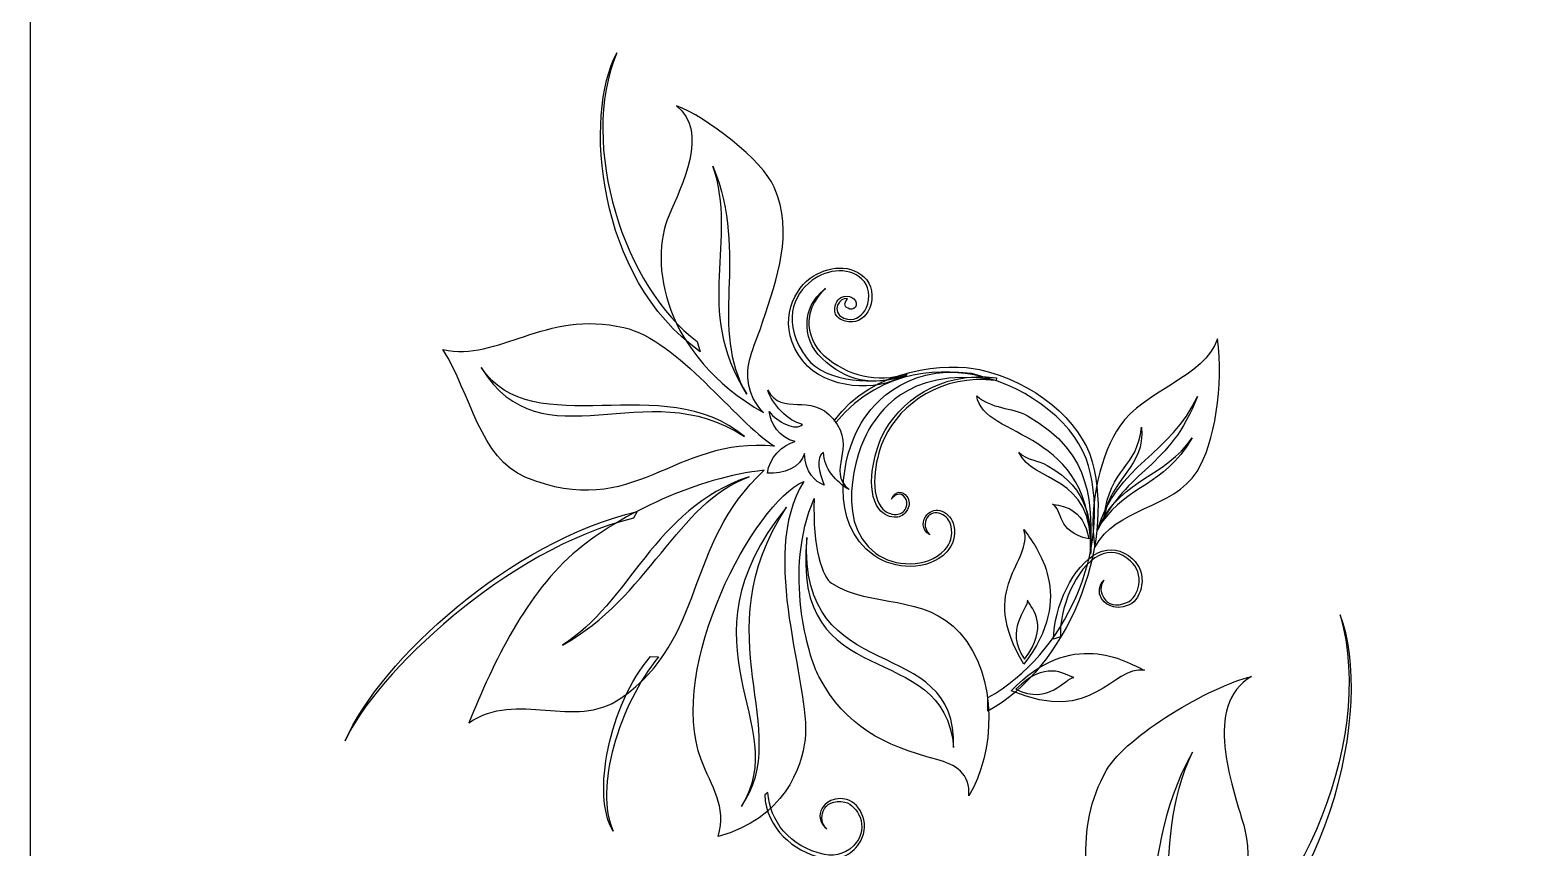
# Model space of a CAD drawing. Header units: millimetres. Extents: x -106 to 106, y -106 to 106.
# Drawn here: x -106.01 to -61.97, y -2.22 to 21.7 of the extents above; entities that cross this region are included whole.
import ezdxf

# ---------------------------------------------------------------- set-up
doc = ezdxf.new("R2010")
doc.units = ezdxf.units.MM
doc.header["$MEASUREMENT"] = 0
doc.layers.add('layer 1', color=7, linetype='Continuous')

msp = doc.modelspace()

# ---------------------------------------------------------------- linework, layer by layer
at = {"layer": 'layer 1', "color": 7}
for points, knots in [([(105.6569, -105.6569), (105.6569, -105.6569), (-106.0097, -105.6569), (-106.0097, -105.6569), (-106.0097, -105.6569), (-106.0097, -105.6569), (-106.0097, 106.0097), (-106.0097, 106.0097), (-106.0097, 106.0097), (-106.0097, 106.0097), (105.6569, 106.0097), (105.6569, 106.0097), (105.6569, 106.0097), (105.6569, 106.0097), (105.6569, -105.6569), (105.6569, -105.6569)], [0, 0, 0, 0, 0.2, 0.2, 0.2, 0.2, 0.4, 0.4, 0.4, 0.4, 0.6, 0.6, 0.6, 0.6, 1, 1, 1, 1]), ([(-85.0656, 11.051), (-86.2138, 12.9792), (-84.9758, 15.0576), (-86.0531, 17.7146), (-86.0531, 17.7146), (-85.2998, 15.5253), (-86.6384, 13.5662), (-85.0656, 11.051)], [0, 0, 0, 0, 0.3333333, 0.3333333, 0.3333333, 0.3333333, 1, 1, 1, 1]), ([(-85.1357, 9.8102), (-88.0098, 11.7296), (-91.0495, 8.9155), (-92.8248, 11.8275), (-92.8248, 11.8275), (-91.306, 9.5613), (-87.4959, 11.8073), (-85.1357, 9.8102)], [0, 0, 0, 0, 0.3333333, 0.3333333, 0.3333333, 0.3333333, 1, 1, 1, 1]), ([(-74.8114, 7.077), (-73.9179, 8.9109), (-72.7196, 8.8477), (-71.8932, 10.9865), (-71.8932, 10.9865), (-72.6531, 9.2976), (-74.263, 8.9792), (-74.8114, 7.077)], [0, 0, 0, 0, 0.3333333, 0.3333333, 0.3333333, 0.3333333, 1, 1, 1, 1]), ([(-74.7334, 7.2498), (-73.8275, 8.4943), (-72.9455, 8.2895), (-72.0486, 9.7702), (-72.0486, 9.7702), (-72.8361, 8.6155), (-74.0755, 8.5905), (-74.7334, 7.2498)], [0, 0, 0, 0, 0.3333333, 0.3333333, 0.3333333, 0.3333333, 1, 1, 1, 1]), ([(-74.6224, 7.4553), (-74.4097, 8.6439), (-73.4251, 8.8855), (-73.5271, 10.0881), (-73.5271, 10.0881), (-73.6594, 8.8594), (-74.4409, 8.9482), (-74.6224, 7.4553)], [0, 0, 0, 0, 0.3333333, 0.3333333, 0.3333333, 0.3333333, 1, 1, 1, 1]), ([(-84.9991, 8.6371), (-87.1075, 7.8686), (-87.9348, 5.0913), (-90.4502, 3.7146), (-90.4502, 3.7146), (-88.4819, 4.9338), (-87.8075, 7.6825), (-84.9991, 8.6371)], [0, 0, 0, 0, 0.3333333, 0.3333333, 0.3333333, 0.3333333, 1, 1, 1, 1]), ([(-85.2239, -1.0042), (-83.7025, 1.4186), (-87.1996, 3.6535), (-83.9072, 7.7474), (-83.9072, 7.7474), (-86.3719, 3.9477), (-83.6451, 1.2324), (-85.2239, -1.0042)], [0, 0, 0, 0, 0.3333333, 0.3333333, 0.3333333, 0.3333333, 1, 1, 1, 1]), ([(-79.0199, 0.7155), (-79.2924, 3.9951), (-83.8021, 2.1733), (-83.3075, 6.8598), (-83.3075, 6.8598), (-83.5733, 2.3908), (-78.8938, 4.1254), (-79.0199, 0.7155)], [0, 0, 0, 0, 0.3333333, 0.3333333, 0.3333333, 0.3333333, 1, 1, 1, 1]), ([(-74.4476, -8.221), (-72.5907, -5.8125), (-73.92, -2.8153), (-72.04, 0.5855), (-72.04, 0.5855), (-73.4079, -2.2382), (-71.9251, -5.0918), (-74.4476, -8.221)], [0, 0, 0, 0, 0.3333333, 0.3333333, 0.3333333, 0.3333333, 1, 1, 1, 1])]:
    msp.add_open_spline(points, degree=3, knots=knots, dxfattribs=at)
at = {"layer": 'layer 1', "color": 250}
for points, knots in [([(-86.4264, 12.2917), (-86.4264, 12.2917), (-86.518, 12.5944), (-86.518, 12.5944), (-86.518, 12.5944), (-88.6147, 14.1367), (-90.0093, 18.3184), (-88.8607, 21.0371), (-88.8607, 21.0371), (-89.8358, 19.2141), (-89.4655, 14.4468), (-86.4264, 12.2917)], [0, 0, 0, 0, 0.25, 0.25, 0.25, 0.25, 0.5, 0.5, 0.5, 0.5, 1, 1, 1, 1]), ([(-84.5802, 10.5128), (-87.5322, 12.2139), (-87.926, 14.8831), (-87.3383, 16.2816), (-87.3383, 16.2816), (-86.985, 17.1216), (-86.146, 18.7261), (-87.124, 19.4864), (-87.124, 19.4864), (-86.2586, 19.1643), (-84.5972, 17.8952), (-84.2617, 17.1036), (-84.2617, 17.1036), (-83.682, 15.7397), (-84.1793, 14.4811), (-84.6026, 13.1578), (-84.6026, 13.1578), (-84.7651, 12.6495), (-85.0673, 12.0662), (-85.0361, 11.5307), (-85.0361, 11.5307), (-84.9994, 10.8927), (-84.5802, 10.5128), (-84.5802, 10.5128)], [0, 0, 0, 0, 0.1428571, 0.1428571, 0.1428571, 0.1428572, 0.2857143, 0.2857143, 0.2857143, 0.2857143, 0.4285714, 0.4285714, 0.4285714, 0.4285714, 0.5714286, 0.5714286, 0.5714286, 0.5714286, 0.7142857, 0.7142857, 0.7142857, 0.7142857, 1, 1, 1, 1]), ([(-80.5279, 11.6042), (-81.2145, 11.2931), (-82.7701, 11.386), (-83.3032, 12.0951), (-83.3032, 12.0951), (-84.0749, 13.122), (-83.7072, 13.9667), (-83.1666, 14.3724), (-83.1666, 14.3724), (-82.7053, 14.7167), (-82.0032, 14.7982), (-81.626, 14.3378), (-81.626, 14.3378), (-81.4663, 14.1429), (-81.4489, 13.7312), (-81.6177, 13.4892), (-81.6177, 13.4892), (-81.7304, 13.3264), (-81.934, 13.1537), (-82.2261, 13.2754), (-82.2261, 13.2754), (-82.65, 13.4527), (-82.3315, 13.9218), (-82.1181, 13.8413), (-82.1181, 13.8413), (-82.2437, 13.6925), (-82.2127, 13.5879), (-82.0532, 13.5402), (-82.0532, 13.5402), (-81.9714, 13.5157), (-81.8764, 13.5657), (-81.8639, 13.6508), (-81.8639, 13.6508), (-81.8358, 13.8356), (-82.0923, 13.9979), (-82.3126, 13.8768), (-82.3126, 13.8768), (-82.45, 13.8008), (-82.5217, 13.6115), (-82.4878, 13.457), (-82.4878, 13.457), (-82.4709, 13.3798), (-82.4362, 13.2586), (-82.1855, 13.1857), (-82.1855, 13.1857), (-81.8936, 13.1015), (-81.6694, 13.2343), (-81.5269, 13.4613), (-81.5269, 13.4613), (-81.3497, 13.7435), (-81.3784, 14.1667), (-81.5615, 14.3901), (-81.5615, 14.3901), (-81.9708, 14.8893), (-82.7232, 14.8066), (-83.2162, 14.4383), (-83.2162, 14.4383), (-83.7611, 14.0301), (-84.1955, 12.9955), (-83.4262, 12.0209), (-83.4262, 12.0209), (-82.7474, 11.1597), (-81.2253, 11.1331), (-80.5342, 11.5696), (-80.5342, 11.5696), (-80.5342, 11.5696), (-80.5279, 11.6042), (-80.5279, 11.6042)], [0, 0, 0, 0, 0.0555556, 0.0555556, 0.0555556, 0.0555556, 0.1111111, 0.1111111, 0.1111111, 0.1111111, 0.1666667, 0.1666667, 0.1666667, 0.1666667, 0.2222222, 0.2222222, 0.2222222, 0.2222222, 0.2777778, 0.2777778, 0.2777778, 0.2777778, 0.3333333, 0.3333333, 0.3333333, 0.3333333, 0.3888889, 0.3888889, 0.3888889, 0.3888889, 0.4444444, 0.4444444, 0.4444444, 0.4444445, 0.5, 0.5, 0.5, 0.5, 0.5555556, 0.5555556, 0.5555556, 0.5555556, 0.6111111, 0.6111111, 0.6111111, 0.6111111, 0.6666667, 0.6666667, 0.6666667, 0.6666667, 0.7222222, 0.7222222, 0.7222222, 0.7222222, 0.7777778, 0.7777778, 0.7777778, 0.7777778, 0.8333333, 0.8333333, 0.8333333, 0.8333333, 0.8888889, 0.8888889, 0.8888889, 0.8888889, 1, 1, 1, 1]), ([(-83.3032, 13.1857), (-83.3296, 12.7759), (-83.1873, 12.3963), (-82.8667, 12.0962), (-82.8667, 12.0962), (-82.1579, 11.4347), (-81.4032, 11.2654), (-80.4259, 11.5831), (-80.4259, 11.5831), (-80.4259, 11.5831), (-80.3902, 11.639), (-80.3902, 11.639), (-80.3902, 11.639), (-81.2631, 11.3791), (-82.1129, 11.5732), (-82.8206, 12.1913), (-82.8206, 12.1913), (-83.0924, 12.4283), (-83.2703, 12.8359), (-83.2529, 13.1981), (-83.2529, 13.1981), (-83.2262, 13.7557), (-82.7667, 14.144), (-82.7667, 14.144), (-82.7667, 14.144), (-83.1714, 13.8258), (-83.2872, 13.4469), (-83.3032, 13.1857)], [0, 0, 0, 0, 0.125, 0.125, 0.125, 0.125, 0.25, 0.25, 0.25, 0.25, 0.375, 0.375, 0.375, 0.375, 0.5, 0.5, 0.5, 0.5, 0.625, 0.625, 0.625, 0.625, 0.75, 0.75, 0.75, 0.75, 1, 1, 1, 1]), ([(-84.2515, 9.5269), (-85.4316, 10.2622), (-87.0432, 12.6211), (-88.6564, 12.9988), (-88.6564, 12.9988), (-90.9732, 13.5413), (-92.319, 11.9839), (-93.9438, 12.3584), (-93.9438, 12.3584), (-93.125, 11.0472), (-92.8668, 9.1682), (-91.5267, 8.6182), (-91.5267, 8.6182), (-88.3269, 7.3054), (-87.2336, 9.8335), (-84.2515, 9.5269)], [0, 0, 0, 0, 0.2, 0.2, 0.2, 0.2, 0.4, 0.4, 0.4, 0.4, 0.6, 0.6, 0.6, 0.6, 1, 1, 1, 1]), ([(-74.8903, 6.5656), (-75.1044, 7.8508), (-74.6862, 9.3468), (-74.1653, 10.1185), (-74.1653, 10.1185), (-73.4712, 11.1454), (-71.6927, 11.5436), (-71.3036, 12.6648), (-71.3036, 12.6648), (-71.121, 11.3366), (-71.3934, 9.597), (-71.9055, 8.7937), (-71.9055, 8.7937), (-72.6203, 7.673), (-74.2815, 7.7469), (-74.8903, 6.5656)], [0, 0, 0, 0, 0.2, 0.2, 0.2, 0.2, 0.4, 0.4, 0.4, 0.4, 0.6, 0.6, 0.6, 0.6, 1, 1, 1, 1]), ([(-81.7846, 10.0961), (-82.232, 9.2871), (-82.7158, 7.2882), (-81.3409, 6.3279), (-81.3409, 6.3279), (-80.7709, 5.9297), (-79.7782, 5.8523), (-79.2206, 6.4376), (-79.2206, 6.4376), (-79.0349, 6.6333), (-78.9529, 6.931), (-79.0125, 7.1981), (-79.0125, 7.1981), (-79.0585, 7.4054), (-79.1834, 7.5587), (-79.3632, 7.6286), (-79.3632, 7.6286), (-79.5212, 7.6898), (-79.6809, 7.6508), (-79.8015, 7.5213), (-79.8015, 7.5213), (-79.9294, 7.3845), (-79.9811, 7.0767), (-79.7117, 6.9392), (-79.7117, 6.9392), (-79.9322, 7.1525), (-79.8605, 7.378), (-79.757, 7.488), (-79.757, 7.488), (-79.7012, 7.5487), (-79.5636, 7.6174), (-79.3941, 7.5514), (-79.3941, 7.5514), (-79.2399, 7.4918), (-79.1333, 7.3599), (-79.0935, 7.1797), (-79.0935, 7.1797), (-79.0408, 6.9434), (-79.1155, 6.6678), (-79.2805, 6.4945), (-79.2805, 6.4945), (-79.8077, 5.9414), (-80.759, 6.0029), (-81.291, 6.3932), (-81.291, 6.3932), (-82.6338, 7.3809), (-81.735, 9.7191), (-81.4362, 10.1179), (-81.4362, 10.1179), (-81.2717, 10.3378), (-80.4733, 11.8774), (-77.8884, 11.4754), (-77.8884, 11.4754), (-77.8884, 11.4754), (-78.4987, 11.6654), (-78.4987, 11.6654), (-78.4987, 11.6654), (-80.5401, 11.9358), (-81.4961, 10.6189), (-81.7846, 10.0961)], [0, 0, 0, 0, 0.0625, 0.0625, 0.0625, 0.0625, 0.125, 0.125, 0.125, 0.125, 0.1875, 0.1875, 0.1875, 0.1875, 0.25, 0.25, 0.25, 0.25, 0.3125, 0.3125, 0.3125, 0.3125, 0.375, 0.375, 0.375, 0.375, 0.4375, 0.4375, 0.4375, 0.4375, 0.5, 0.5, 0.5, 0.5, 0.5625, 0.5625, 0.5625, 0.5625, 0.625, 0.625, 0.625, 0.625, 0.6875, 0.6875, 0.6875, 0.6875, 0.75, 0.75, 0.75, 0.75, 0.8125, 0.8125, 0.8125, 0.8125, 0.875, 0.875, 0.875, 0.875, 1, 1, 1, 1]), ([(-78.2605, 11.7713), (-79.1667, 11.9684), (-81.3822, 11.8518), (-82.5103, 10.2672), (-82.5103, 10.2672), (-82.5103, 10.2672), (-82.4559, 10.231), (-82.4559, 10.231), (-82.4559, 10.231), (-81.0834, 11.8874), (-79.1929, 11.7841), (-78.3049, 11.5903), (-78.3049, 11.5903), (-76.7798, 11.2589), (-75.3905, 10.1239), (-75.0739, 8.9507), (-75.0739, 8.9507), (-74.4114, 6.4957), (-75.7332, 3.4567), (-78.0202, 2.1752), (-78.0202, 2.1752), (-78.0202, 2.1752), (-78.0188, 1.7752), (-78.0188, 1.7752), (-78.0188, 1.7752), (-75.7009, 3.0731), (-74.2962, 6.5823), (-74.9673, 9.0719), (-74.9673, 9.0719), (-75.2918, 10.2729), (-76.7072, 11.4332), (-78.2605, 11.7713)], [0, 0, 0, 0, 0.1111111, 0.1111111, 0.1111111, 0.1111111, 0.2222222, 0.2222222, 0.2222222, 0.2222222, 0.3333333, 0.3333333, 0.3333333, 0.3333333, 0.4444444, 0.4444444, 0.4444444, 0.4444445, 0.5555556, 0.5555556, 0.5555556, 0.5555556, 0.6666667, 0.6666667, 0.6666667, 0.6666667, 0.7777778, 0.7777778, 0.7777778, 0.7777778, 1, 1, 1, 1]), ([(-81.117, 9.8124), (-81.3228, 9.3825), (-81.6284, 8.2516), (-81.1969, 7.6898), (-81.1969, 7.6898), (-81.0754, 7.532), (-80.8674, 7.4338), (-80.6901, 7.4496), (-80.6901, 7.4496), (-80.5916, 7.4588), (-80.4559, 7.5054), (-80.3682, 7.6768), (-80.3682, 7.6768), (-80.3018, 7.8041), (-80.3082, 7.9462), (-80.383, 8.0567), (-80.383, 8.0567), (-80.4421, 8.1428), (-80.533, 8.1895), (-80.6207, 8.1805), (-80.6207, 8.1805), (-80.6739, 8.174), (-80.7749, 8.1407), (-80.8396, 7.9819), (-80.8396, 7.9819), (-80.8396, 7.9819), (-80.7457, 8.1218), (-80.6019, 8.1263), (-80.6019, 8.1263), (-80.5401, 8.1285), (-80.3031, 8.0091), (-80.4185, 7.714), (-80.4185, 7.714), (-80.4638, 7.5986), (-80.5857, 7.542), (-80.6972, 7.532), (-80.6972, 7.532), (-80.8481, 7.5185), (-81.0264, 7.6043), (-81.1311, 7.7409), (-81.1311, 7.7409), (-81.5164, 8.2417), (-81.2639, 9.3146), (-81.042, 9.777), (-81.042, 9.777), (-80.5728, 10.7578), (-79.3822, 11.6545), (-77.7806, 11.4465), (-77.7806, 11.4465), (-77.7806, 11.4465), (-77.7697, 11.5286), (-77.7697, 11.5286), (-77.7697, 11.5286), (-79.4128, 11.7419), (-80.6346, 10.8198), (-81.117, 9.8124)], [0, 0, 0, 0, 0.0666667, 0.0666667, 0.0666667, 0.0666667, 0.1333333, 0.1333333, 0.1333333, 0.1333333, 0.2, 0.2, 0.2, 0.2, 0.2666667, 0.2666667, 0.2666667, 0.2666667, 0.3333333, 0.3333333, 0.3333333, 0.3333333, 0.4, 0.4, 0.4, 0.4, 0.4666667, 0.4666667, 0.4666667, 0.4666667, 0.5333333, 0.5333333, 0.5333333, 0.5333333, 0.6, 0.6, 0.6, 0.6, 0.6666667, 0.6666667, 0.6666667, 0.6666667, 0.7333333, 0.7333333, 0.7333333, 0.7333333, 0.8, 0.8, 0.8, 0.8, 0.8666667, 0.8666667, 0.8666667, 0.8666667, 1, 1, 1, 1]), ([(-83.434, 10.168), (-83.616, 9.9542), (-84.1915, 10.2383), (-84.4081, 10.5406), (-84.4081, 10.5406), (-84.3671, 10.1952), (-84.1281, 9.7792), (-83.6517, 9.6624), (-83.6517, 9.6624), (-84.0265, 9.567), (-84.4136, 9.1982), (-84.4592, 8.7417), (-84.4592, 8.7417), (-83.9997, 8.706), (-83.4738, 8.9127), (-83.3773, 9.3174), (-83.3773, 9.3174), (-83.3494, 8.7605), (-83.0843, 8.4935), (-82.8002, 8.3917), (-82.8002, 8.3917), (-82.9513, 8.7493), (-83.0662, 9.2049), (-82.8206, 9.3415), (-82.8206, 9.3415), (-82.8226, 8.8914), (-82.4454, 8.4718), (-82.0776, 8.2633), (-82.0776, 8.2633), (-82.7697, 8.8461), (-81.8155, 9.4259), (-82.5363, 10.3256), (-82.5363, 10.3256), (-83.2135, 11.1264), (-84.0203, 10.3768), (-84.4542, 11.171), (-84.4542, 11.171), (-84.3236, 10.7686), (-83.8749, 10.2545), (-83.434, 10.168)], [0, 0, 0, 0, 0.0909091, 0.0909091, 0.0909091, 0.0909091, 0.1818182, 0.1818182, 0.1818182, 0.1818182, 0.2727273, 0.2727273, 0.2727273, 0.2727273, 0.3636364, 0.3636364, 0.3636364, 0.3636364, 0.4545455, 0.4545455, 0.4545455, 0.4545455, 0.5454545, 0.5454545, 0.5454545, 0.5454546, 0.6363636, 0.6363636, 0.6363636, 0.6363636, 0.7272727, 0.7272727, 0.7272727, 0.7272727, 0.8181818, 0.8181818, 0.8181818, 0.8181818, 1, 1, 1, 1]), ([(-75.0212, 6.3734), (-74.9957, 7.759), (-74.885, 9.3048), (-76.8631, 10.4167), (-76.8631, 10.4167), (-77.3223, 10.6754), (-77.923, 10.609), (-78.3463, 11.0065), (-78.3463, 11.0065), (-78.1581, 9.6891), (-74.8865, 10.1063), (-75.0212, 6.3734)], [0, 0, 0, 0, 0.25, 0.25, 0.25, 0.25, 0.5, 0.5, 0.5, 0.5, 1, 1, 1, 1]), ([(-75.0143, 6.4244), (-74.9985, 7.2998), (-75.031, 8.2639), (-76.2816, 8.967), (-76.2816, 8.967), (-76.5717, 9.1303), (-76.8474, 9.1003), (-77.1149, 9.3513), (-77.1149, 9.3513), (-76.6985, 8.4034), (-74.9292, 8.7829), (-75.0143, 6.4244)], [0, 0, 0, 0, 0.25, 0.25, 0.25, 0.25, 0.5, 0.5, 0.5, 0.5, 1, 1, 1, 1]), ([(-84.5572, 8.8244), (-86.9207, 6.6323), (-86.2259, 3.9084), (-88.7425, 2.1617), (-88.7425, 2.1617), (-90.1202, 1.2056), (-91.7663, 2.4141), (-93.1886, 1.4409), (-93.1886, 1.4409), (-92.4637, 3.2065), (-91.5206, 5.237), (-90.0072, 6.4988), (-90.0072, 6.4988), (-88.7608, 7.5368), (-86.4772, 8.6273), (-84.5572, 8.8244)], [0, 0, 0, 0, 0.2, 0.2, 0.2, 0.2, 0.4, 0.4, 0.4, 0.4, 0.6, 0.6, 0.6, 0.6, 1, 1, 1, 1]), ([(-83.4018, 8.4955), (-84.8585, 7.8666), (-87.4132, 3.0713), (-86.3991, 0.3648), (-86.3991, 0.3648), (-86.0963, -0.4437), (-85.64, -0.9918), (-85.9003, -1.8813), (-85.9003, -1.8813), (-83.9726, -1.3721), (-83.4557, 0.1469), (-83.3614, 0.952), (-83.3614, 0.952), (-83.1768, 2.5405), (-84.7608, 6.299), (-83.4018, 8.4955)], [0, 0, 0, 0, 0.2, 0.2, 0.2, 0.2, 0.4, 0.4, 0.4, 0.4, 0.6, 0.6, 0.6, 0.6, 1, 1, 1, 1]), ([(-83.0958, 7.9974), (-84.0105, 5.8892), (-83.2612, 3.351), (-82.9592, 2.7929), (-82.9592, 2.7929), (-82.1591, 1.3155), (-81.0834, 0.7822), (-79.5148, 0.3662), (-79.5148, 0.3662), (-78.9793, 0.2242), (-78.5176, -0.0482), (-78.5786, -0.6962), (-78.5786, -0.6962), (-77.8131, 0.5338), (-77.7006, 2.7879), (-78.8368, 4.0672), (-78.8368, 4.0672), (-79.8747, 5.236), (-81.4162, 4.7776), (-82.5925, 5.5224), (-82.5925, 5.5224), (-82.843, 5.6814), (-83.1504, 6.5456), (-83.0958, 7.9974)], [0, 0, 0, 0, 0.1428571, 0.1428571, 0.1428571, 0.1428572, 0.2857143, 0.2857143, 0.2857143, 0.2857143, 0.4285714, 0.4285714, 0.4285714, 0.4285714, 0.5714286, 0.5714286, 0.5714286, 0.5714286, 0.7142857, 0.7142857, 0.7142857, 0.7142857, 1, 1, 1, 1]), ([(-96.8056, 0.9105), (-95.9264, 2.8578), (-92.0577, 6.5467), (-88.3768, 7.4208), (-88.3768, 7.4208), (-88.3768, 7.4208), (-88.2669, 7.6198), (-88.2669, 7.6198), (-88.2669, 7.6198), (-91.9719, 6.7406), (-95.7529, 3.2979), (-96.8056, 0.9105)], [0, 0, 0, 0, 0.25, 0.25, 0.25, 0.25, 0.5, 0.5, 0.5, 0.5, 1, 1, 1, 1]), ([(-76.1288, 7.8324), (-75.8, 7.6624), (-76.0344, 7.0254), (-75.0724, 6.8166), (-75.0724, 6.8166), (-75.2126, 7.7485), (-75.8964, 7.7924), (-76.1288, 7.8324)], [0, 0, 0, 0, 0.3333333, 0.3333333, 0.3333333, 0.3333333, 1, 1, 1, 1]), ([(-76.9654, 7.0975), (-76.6812, 6.1436), (-78.353, 5.4098), (-76.9651, 3.1543), (-76.9651, 3.1543), (-75.42, 5.1664), (-76.6096, 6.5737), (-76.9654, 7.0975)], [0, 0, 0, 0, 0.3333333, 0.3333333, 0.3333333, 0.3333333, 1, 1, 1, 1]), ([(-74.8038, 6.4078), (-75.5323, 6.0468), (-76.0911, 4.816), (-76.1033, 3.884), (-76.1033, 3.884), (-76.1033, 3.884), (-75.8952, 3.9503), (-75.8952, 3.9503), (-75.8952, 3.9503), (-75.9564, 4.7404), (-75.4484, 5.9956), (-74.7673, 6.3334), (-74.7673, 6.3334), (-74.4531, 6.4895), (-74.1432, 6.4344), (-73.8461, 6.1691), (-73.8461, 6.1691), (-73.6597, 6.0036), (-73.5662, 5.7309), (-73.6065, 5.4747), (-73.6065, 5.4747), (-73.6404, 5.2625), (-73.7799, 5.0322), (-73.9558, 4.9561), (-73.9558, 4.9561), (-74.2724, 4.8181), (-74.518, 4.8959), (-74.6331, 5.0926), (-74.6331, 5.0926), (-74.7201, 5.2415), (-74.7635, 5.4346), (-74.6255, 5.6146), (-74.6255, 5.6146), (-74.7747, 5.4735), (-74.8047, 5.2563), (-74.6981, 5.0737), (-74.6981, 5.0737), (-74.6457, 4.9843), (-74.3815, 4.6692), (-73.8881, 4.8882), (-73.8881, 4.8882), (-73.6866, 4.9769), (-73.5634, 5.2203), (-73.5252, 5.4613), (-73.5252, 5.4613), (-73.4787, 5.7491), (-73.581, 6.0447), (-73.7904, 6.2313), (-73.7904, 6.2313), (-74.111, 6.5167), (-74.4614, 6.5771), (-74.8038, 6.4078)], [0, 0, 0, 0, 0.0714286, 0.0714286, 0.0714286, 0.0714286, 0.1428571, 0.1428571, 0.1428571, 0.1428572, 0.2142857, 0.2142857, 0.2142857, 0.2142857, 0.2857143, 0.2857143, 0.2857143, 0.2857143, 0.3571429, 0.3571429, 0.3571429, 0.3571429, 0.4285714, 0.4285714, 0.4285714, 0.4285714, 0.5, 0.5, 0.5, 0.5, 0.5714286, 0.5714286, 0.5714286, 0.5714286, 0.6428571, 0.6428571, 0.6428571, 0.6428572, 0.7142857, 0.7142857, 0.7142857, 0.7142857, 0.7857143, 0.7857143, 0.7857143, 0.7857143, 0.8571429, 0.8571429, 0.8571429, 0.8571429, 1, 1, 1, 1]), ([(-76.9451, 3.2986), (-76.9451, 3.2986), (-76.9451, 3.2986), (-76.9451, 3.2986), (-76.9451, 3.2986), (-77.5556, 4.1806), (-76.8469, 4.7528), (-76.8607, 5.0238), (-76.8607, 5.0238), (-76.7112, 4.7382), (-76.2237, 4.2764), (-76.9451, 3.2986)], [0, 0, 0, 0, 0.25, 0.25, 0.25, 0.25, 0.5, 0.5, 0.5, 0.5, 1, 1, 1, 1]), ([(-72.4152, -6.7716), (-72.4152, -6.7716), (-72.2436, -6.3792), (-72.2436, -6.3792), (-72.2436, -6.3792), (-69.174, -4.6446), (-66.6191, 0.7567), (-67.724, 4.6005), (-67.724, 4.6005), (-66.7075, 1.9902), (-67.9784, -4.3635), (-72.4152, -6.7716)], [0, 0, 0, 0, 0.25, 0.25, 0.25, 0.25, 0.5, 0.5, 0.5, 0.5, 1, 1, 1, 1]), ([(-77.3384, 2.3777), (-74.8991, 1.3465), (-74.4267, 3.111), (-73.4411, 2.9744), (-73.4411, 2.9744), (-74.0121, 3.2464), (-75.5831, 4.2093), (-77.3384, 2.3777)], [0, 0, 0, 0, 0.3333333, 0.3333333, 0.3333333, 0.3333333, 1, 1, 1, 1]), ([(-88.9702, -1.726), (-89.5356, -0.4947), (-88.7969, 1.9647), (-87.642, 3.3699), (-87.642, 3.3699), (-87.642, 3.3699), (-87.8799, 3.3768), (-87.8799, 3.3768), (-87.8799, 3.3768), (-89.0781, 1.9821), (-89.6189, -0.701), (-88.9702, -1.726)], [0, 0, 0, 0, 0.25, 0.25, 0.25, 0.25, 0.5, 0.5, 0.5, 0.5, 1, 1, 1, 1]), ([(-75.5061, 2.7638), (-75.5061, 2.7638), (-75.5061, 2.7638), (-75.5061, 2.7638), (-75.5061, 2.7638), (-75.7765, 2.7366), (-76.2347, 1.9497), (-77.1976, 2.4193), (-77.1976, 2.4193), (-76.3412, 3.2804), (-75.8112, 2.8676), (-75.5061, 2.7638)], [0, 0, 0, 0, 0.25, 0.25, 0.25, 0.25, 0.5, 0.5, 0.5, 0.5, 1, 1, 1, 1]), ([(-75.5258, -9.5349), (-71.2788, -7.7235), (-69.9781, -3.5284), (-70.5434, -1.5513), (-70.5434, -1.5513), (-70.8823, -0.3641), (-71.7513, 1.9311), (-70.3119, 2.7967), (-70.3119, 2.7967), (-71.5282, 2.5023), (-73.9701, 1.0638), (-74.5496, 0.0537), (-74.5496, 0.0537), (-75.5492, -1.6874), (-75.0858, -3.4612), (-74.7303, -5.3116), (-74.7303, -5.3116), (-74.594, -6.022), (-74.2815, -6.8557), (-74.4097, -7.5716), (-74.4097, -7.5716), (-74.5618, -8.4235), (-75.5258, -9.5349), (-75.5258, -9.5349)], [0, 0, 0, 0, 0.1428571, 0.1428571, 0.1428571, 0.1428572, 0.2857143, 0.2857143, 0.2857143, 0.2857143, 0.4285714, 0.4285714, 0.4285714, 0.4285714, 0.5714286, 0.5714286, 0.5714286, 0.5714286, 0.7142857, 0.7142857, 0.7142857, 0.7142857, 1, 1, 1, 1]), ([(-82.9036, -2.5087), (-83.6887, -2.3002), (-84.4908, -1.6694), (-84.5416, -0.6638), (-84.5416, -0.6638), (-84.5416, -0.6638), (-84.4525, -0.5984), (-84.4525, -0.5984), (-84.4525, -0.5984), (-84.3839, -1.4304), (-83.8356, -2.1862), (-82.7918, -2.4098), (-82.7918, -2.4098), (-82.4485, -2.4832), (-82.0957, -2.3691), (-81.8556, -2.0526), (-81.8556, -2.0526), (-81.7042, -1.8544), (-81.6642, -1.5689), (-81.7533, -1.3249), (-81.7533, -1.3249), (-81.8275, -1.1227), (-82.0082, -0.9239), (-82.1953, -0.8826), (-82.1953, -0.8826), (-82.5324, -0.8082), (-82.7582, -0.9311), (-82.8338, -1.1468), (-82.8338, -1.1468), (-82.8907, -1.3098), (-82.8969, -1.5068), (-82.7269, -1.6567), (-82.7269, -1.6567), (-82.9002, -1.5468), (-82.9706, -1.3404), (-82.9012, -1.1396), (-82.9012, -1.1396), (-82.8674, -1.0428), (-82.6678, -0.6828), (-82.142, -0.803), (-82.142, -0.803), (-81.9273, -0.8526), (-81.7595, -1.0676), (-81.6761, -1.2963), (-81.6761, -1.2963), (-81.5757, -1.5702), (-81.6317, -1.8696), (-81.7893, -2.1028), (-81.7893, -2.1028), (-82.0017, -2.416), (-82.4037, -2.641), (-82.9036, -2.5087)], [0, 0, 0, 0, 0.0714286, 0.0714286, 0.0714286, 0.0714286, 0.1428571, 0.1428571, 0.1428571, 0.1428572, 0.2142857, 0.2142857, 0.2142857, 0.2142857, 0.2857143, 0.2857143, 0.2857143, 0.2857143, 0.3571429, 0.3571429, 0.3571429, 0.3571429, 0.4285714, 0.4285714, 0.4285714, 0.4285714, 0.5, 0.5, 0.5, 0.5, 0.5714286, 0.5714286, 0.5714286, 0.5714286, 0.6428571, 0.6428571, 0.6428571, 0.6428572, 0.7142857, 0.7142857, 0.7142857, 0.7142857, 0.7857143, 0.7857143, 0.7857143, 0.7857143, 0.8571429, 0.8571429, 0.8571429, 0.8571429, 1, 1, 1, 1])]:
    msp.add_open_spline(points, degree=3, knots=knots, dxfattribs=at)

doc.saveas('drawing.dxf')
